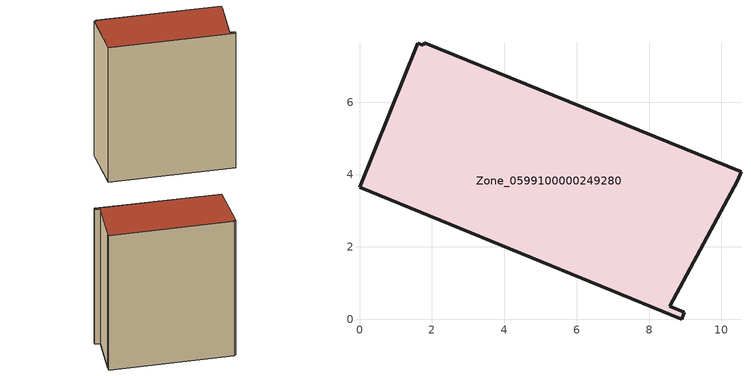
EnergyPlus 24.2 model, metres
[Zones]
Zone_0599100000249280
 floor ground (C_G): 10.54,4.08 10.44,3.85 8.57,0.36 8.97,0.2 8.9,0 0,3.65 1.61,7.63 1.76,7.57 1.79,7.65 z0
 wall outside (C_F): 0,3.65 8.9,0 8.97,0.2 8.57,0.36 10.44,3.85 10.54,4.08 1.79,7.65 1.76,7.57 1.61,7.63 0,3.65 z0:11.11
 roof outside (C_R): 10.44,3.85 10.54,4.08 1.79,7.65 1.76,7.57 1.61,7.63 0,3.65 8.9,0 8.97,0.2 8.57,0.36 z11.11
[BUILDING]
Pand.0599100000249280: North Axis=0; Terrain=City; Loads Convergence Tolerance Value=0.04; Temperature Convergence Tolerance Value=0.4; Solar Distribution=FullExterior; Maximum Number of Warmup Days=25; Minimum Number of Warmup Days=1
[Site:Location]
Rotterdam.The.Hague.AP_ZH_NLD Design_Conditions: Latitude=51.96; Longitude=4.45; Time Zone=1; Elevation=-4.5
[SITE:GROUNDTEMPERATURE:BUILDINGSURFACE]
18, 18, 18, 18, 18, 18, 18, 18, 18, 18, 18, 18
[MATERIAL] Thermal Absorptance=0.9; Solar Absorptance=0.7; Visible Absorptance=0.7
Name | Roughness | Thickness | Conductivity | Density | Specific Heat
G.TI.1975-1991 | MediumSmooth | 0.15 | 0.288461 | 540 | 1210
F.TI.1975-1991 | Rough | 0.3 | 0.230769 | 1920 | 840
R.TI.1975-1991 | MediumRough | 0.2 | 0.153846 | 1500 | 1000
[CONSTRUCTION]
C_G: G.TI.1975-1991
C_F: F.TI.1975-1991
C_R: R.TI.1975-1991
[ZONE]
Zone_0599100000249280: Type=1; Multiplier=1; Ceiling Height=Autocalculate; Volume=Autocalculate; Floor Area=autocalculate; Part of Total Floor Area=Yes
[ZONEINFILTRATION:DESIGNFLOWRATE]
Infil_Zone_0599100000249280: Zone or ZoneList or Space or SpaceList=Zone_0599100000249280; Schedule=AlwaysOn; Design Flow Rate Calculation Method=Flow/Area; Flow Rate per Floor Area=0.003; Constant Term Coefficient=1; Temperature Term Coefficient=0; Velocity Term Coefficient=0; Velocity Squared Term Coefficient=0
[HVACTEMPLATE:ZONE:IDEALLOADSAIRSYSTEM]
Zone_0599100000249280: Maximum Heating Supply Air Temperature=50; Minimum Cooling Supply Air Temperature=13; Maximum Heating Supply Air Humidity Ratio=0.0156; Minimum Cooling Supply Air Humidity Ratio=0.0077; Heating Limit=NoLimit; Cooling Limit=NoLimit; Dehumidification Control Type=ConstantSensibleHeatRatio; Cooling Sensible Heat Ratio=0.7; Dehumidification Setpoint=60; Humidification Control Type=None; Humidification Setpoint=30; Outdoor Air Method=None; Outdoor Air Flow Rate per Person=0.00944; Outdoor Air Flow Rate per Zone Floor Area=0; Outdoor Air Flow Rate per Zone=0; Demand Controlled Ventilation Type=None; Outdoor Air Economizer Type=NoEconomizer; Heat Recovery Type=None; Sensible Heat Recovery Effectiveness=0.7; Latent Heat Recovery Effectiveness=0.65
[ZONECONTROL:THERMOSTAT]
ThermostatControl_Zone_0599100000249280: Zone or ZoneList=Zone_0599100000249280; Control Type Schedule=DualSetpointControlType; Control 1=Thermostat_Zone_0599100000249280; Temperature Difference Between Cutout And Setpoint=0
[THERMOSTATSETPOINT:DUALSETPOINT]
Thermostat_Zone_0599100000249280: Heating Setpoint Temperature Schedule=HeatingSetpoint_Zone_0599100000249280; Cooling Setpoint Temperature Schedule=CoolingSetpoint_Zone_0599100000249280
[SCHEDULE:COMPACT]
HeatingSetpoint_Zone_0599100000249280: Through: 12/31, For: AllDays, Until: 24:00, 21
CoolingSetpoint_Zone_0599100000249280: Through: 12/31, For: AllDays, Until: 24:00, 24
DualSetpointControlType: Through: 12/31, For: AllDays, Until: 24:00, 4
AlwaysOn: Through: 12/31, For: AllDays, Until: 24:00, 1
